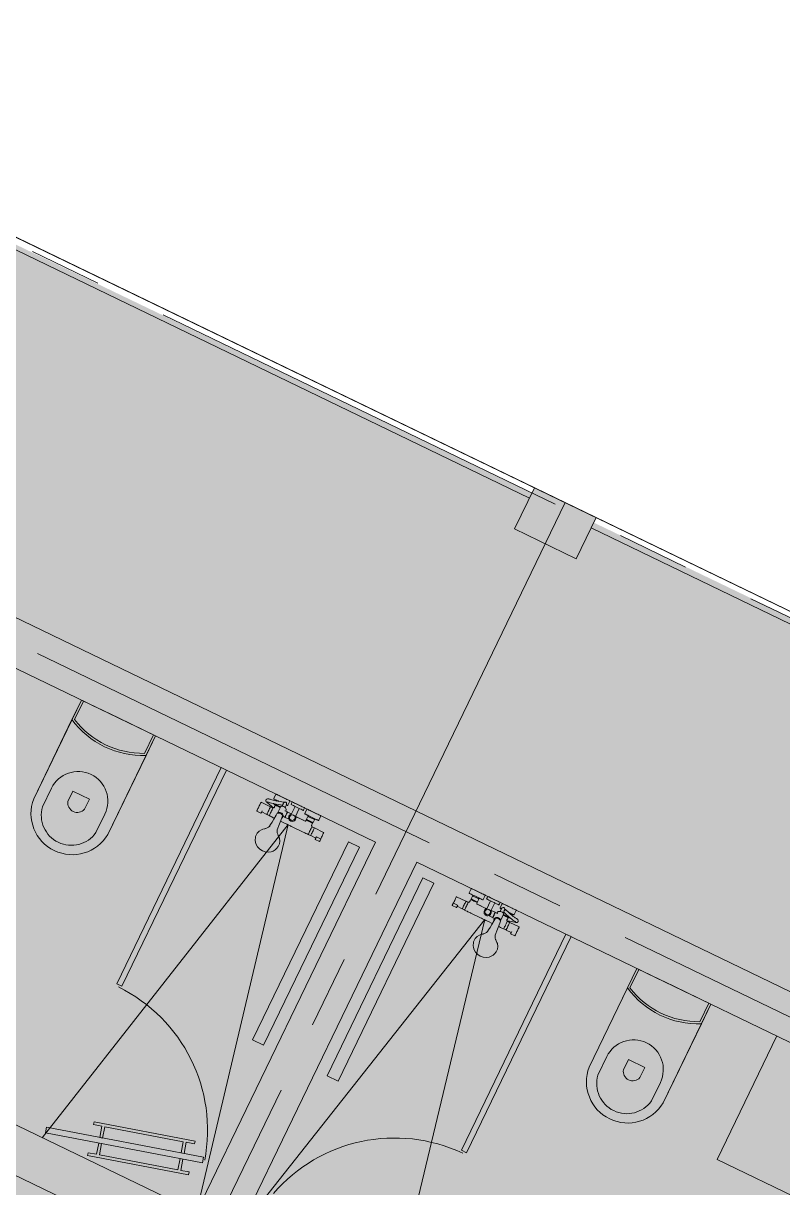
# Model space of a CAD drawing. Header units: metres. Extents: x -466 to 1322, y -1072 to 50.
# Drawn here: x 437.45 to 440.78, y -205.65 to -200.55 of the extents above; entities that cross this region are included whole.
import ezdxf

# ---------------------------------------------------------------- set-up
doc = ezdxf.new("R2010")
doc.units = ezdxf.units.M
for name, pattern in [('B1 P BAJA$0$HIDDEN', [9.525, 6.35, -3.175]), ('CENTER2', [28.575, 19.05, -3.175, 3.175, -3.175]), ('HIDDEN', [9.525, 6.35, -3.175])]:
    doc.linetypes.add(name, pattern=pattern)
for name, color, linetype, lineweight in [('A - CANCEL', 2, 'Continuous', 0), ('A - Hatch muros', 4, 'Continuous', 0), ('A - MURO BAJO', 2, 'Continuous', 0), ('A - PROY', 250, 'B1 P BAJA$0$HIDDEN', 0), ('A-ACCESORIOS DE BAÑO', 6, 'Continuous', 0), ('A-DOOR', 2, 'Continuous', 9), ('A-EJES', 61, 'CENTER2', 0), ('A-Fixt', 122, 'Continuous', 5), ('A-MURO INT', 4, 'Continuous', 0)]:
    doc.layers.add(name, color=color, linetype=linetype, lineweight=lineweight)
doc.layers.add('Hatch Interior', color=7, linetype='Continuous', lineweight=0, true_color=0xaf6350)

# ---------------------------------------------------------------- blocks, each defined once
blk = doc.blocks.new('COLADERA LINEAL')
at = {"layer": 'A - PROY', "linetype": 'HIDDEN'}
blk.add_lwpolyline([(-565.7399, 10.1537), (-565.7399, 9.1897), (-565.7939, 9.1897), (-565.7939, 10.1537), (-565.7399, 10.1537)], dxfattribs=at)
blk = doc.blocks.new('teleducha planta')
at = {"layer": 'A-ACCESORIOS DE BAÑO'}
for p, q in [((-567.1938, 9.7194), (-567.1942, 9.6992)), ((-567.1942, 9.6992), (-567.1942, 9.6987)), ((-567.1936, 9.6987), (-567.1942, 9.6987)), ((-567.1933, 9.72), (-567.1938, 9.72)), ((-567.1938, 9.72), (-567.1938, 9.7194)), ((-567.1924, 9.6987), (-567.1936, 9.6987)), ((-567.1921, 9.72), (-567.1933, 9.72)), ((-567.1931, 9.6986), (-567.1851, 9.6986)), ((-567.191, 9.6986), (-567.1924, 9.6987)), ((-567.1907, 9.72), (-567.1921, 9.72)), ((-567.1897, 9.6986), (-567.191, 9.6986)), ((-567.1894, 9.72), (-567.1907, 9.72)), ((-567.1817, 9.6986), (-567.1897, 9.6986)), ((-567.1815, 9.7199), (-567.1894, 9.72)), ((-567.1875, 9.6986), (-567.1878, 9.6741)), ((-567.1853, 9.6986), (-567.1851, 9.6986)), ((-567.1851, 9.6986), (-567.1837, 9.6986)), ((-567.182, 9.7189), (-567.1821, 9.6991)), ((-567.1819, 9.7197), (-567.182, 9.7197)), ((-567.182, 9.7197), (-567.182, 9.7194)), ((-567.182, 9.7194), (-567.182, 9.7189)), ((-567.178, 9.7197), (-567.1819, 9.7197)), ((-567.1735, 9.7197), (-567.178, 9.7197)), ((-567.1687, 9.7197), (-567.1735, 9.7197)), ((-567.164, 9.7197), (-567.1687, 9.7197)), ((-567.1596, 9.7197), (-567.164, 9.7197)), ((-567.1559, 9.7197), (-567.1596, 9.7197)), ((-567.153, 9.7197), (-567.1559, 9.7197)), ((-567.153, 9.7197), (-567.1512, 9.7197)), ((-567.1506, 9.7197), (-567.1512, 9.7197)), ((-567.1506, 9.7189), (-567.1506, 9.7197)), ((-567.1504, 9.6741), (-567.1506, 9.7189)), ((-567.1882, 9.6622), (-567.1882, 9.6619)), ((-567.1875, 9.6622), (-567.1882, 9.6622)), ((-567.1882, 9.6619), (-567.1882, 9.6562)), ((-567.1882, 9.6562), (-567.1882, 9.6501)), ((-567.1882, 9.6501), (-567.1882, 9.6461)), ((-567.1882, 9.6461), (-567.1882, 9.642)), ((-567.1882, 9.642), (-567.1882, 9.638)), ((-567.1878, 9.6741), (-567.1878, 9.6738)), ((-567.1871, 9.6738), (-567.1878, 9.6738)), ((-567.1878, 9.6738), (-567.1868, 9.6736)), ((-567.1868, 9.6736), (-567.1877, 9.6733)), ((-567.1877, 9.6733), (-567.1877, 9.673)), ((-567.1877, 9.6621), (-567.1877, 9.673)), ((-567.1856, 9.6622), (-567.1875, 9.6622)), ((-567.1853, 9.6738), (-567.1871, 9.6738)), ((-567.1826, 9.6622), (-567.1856, 9.6622)), ((-567.1822, 9.6738), (-567.1853, 9.6738)), ((-567.1786, 9.6622), (-567.1826, 9.6622)), ((-567.1782, 9.6738), (-567.1822, 9.6738)), ((-567.174, 9.6622), (-567.1786, 9.6622)), ((-567.1736, 9.6738), (-567.1782, 9.6738)), ((-567.1691, 9.6622), (-567.174, 9.6622)), ((-567.1687, 9.6738), (-567.1736, 9.6738)), ((-567.1639, 9.6622), (-567.1691, 9.6622)), ((-567.1639, 9.6738), (-567.1687, 9.6738)), ((-567.1594, 9.6738), (-567.1639, 9.6738)), ((-567.159, 9.6622), (-567.1639, 9.6622)), ((-567.1557, 9.6738), (-567.1594, 9.6738)), ((-567.155, 9.6622), (-567.159, 9.6622)), ((-567.1527, 9.6738), (-567.1557, 9.6738)), ((-567.152, 9.6622), (-567.155, 9.6622)), ((-567.151, 9.6738), (-567.1527, 9.6738)), ((-567.1503, 9.6622), (-567.152, 9.6622)), ((-567.1514, 9.6736), (-567.1504, 9.6738)), ((-567.1505, 9.6733), (-567.1514, 9.6736)), ((-567.1504, 9.6738), (-567.151, 9.6738)), ((-567.1505, 9.673), (-567.1505, 9.6733)), ((-567.1505, 9.6622), (-567.1505, 9.673)), ((-567.1504, 9.6738), (-567.1504, 9.6741)), ((-567.15, 9.6622), (-567.1503, 9.6622)), ((-567.1499, 9.6619), (-567.15, 9.6622)), ((-567.1494, 9.6602), (-567.1499, 9.6619)), ((-567.1481, 9.6585), (-567.1494, 9.6602)), ((-567.1462, 9.658), (-567.1481, 9.6585)), ((-567.1443, 9.658), (-567.1462, 9.658)), ((-567.1424, 9.658), (-567.1443, 9.658)), ((-567.1418, 9.6579), (-567.1424, 9.658)), ((-567.1348, 9.6579), (-567.1418, 9.6579)), ((-567.1345, 9.6579), (-567.1348, 9.6579)), ((-567.1345, 9.6579), (-567.1345, 9.6568)), ((-567.1345, 9.6557), (-567.1345, 9.6575)), ((-567.1345, 9.6544), (-567.1345, 9.6568)), ((-567.132, 9.6555), (-567.1345, 9.6554)), ((-567.1345, 9.6554), (-567.1345, 9.6544)), ((-567.1345, 9.6512), (-567.1345, 9.6544)), ((-567.1345, 9.6544), (-567.1345, 9.6516)), ((-567.1345, 9.6516), (-567.1345, 9.6474)), ((-567.1345, 9.6512), (-567.1345, 9.6472)), ((-567.1345, 9.6508), (-567.1345, 9.6512)), ((-567.1345, 9.6474), (-567.1345, 9.6424)), ((-567.1345, 9.6472), (-567.1345, 9.6425)), ((-567.1345, 9.6425), (-567.1345, 9.6381)), ((-567.1345, 9.6424), (-567.1345, 9.6374)), ((-567.1313, 9.6579), (-567.132, 9.656)), ((-567.132, 9.656), (-567.1312, 9.6579)), ((-567.132, 9.656), (-567.132, 9.6546)), ((-567.132, 9.6546), (-567.132, 9.6436)), ((-567.132, 9.6436), (-567.132, 9.6408)), ((-567.132, 9.6408), (-567.132, 9.6298)), ((-567.1312, 9.658), (-567.1313, 9.6579)), ((-567.1311, 9.6581), (-567.1312, 9.658)), ((-567.1311, 9.6581), (-567.1312, 9.6579)), ((-567.1308, 9.6581), (-567.1311, 9.6581)), ((-567.1244, 9.6581), (-567.1308, 9.6581)), ((-567.118, 9.6581), (-567.1244, 9.6581)), ((-567.1177, 9.6581), (-567.118, 9.6581)), ((-567.1176, 9.658), (-567.1177, 9.6581)), ((-567.1176, 9.6579), (-567.1177, 9.6581)), ((-567.1175, 9.6579), (-567.1176, 9.658)), ((-567.1176, 9.6579), (-567.1169, 9.656)), ((-567.1169, 9.656), (-567.1175, 9.6579)), ((-567.1169, 9.6546), (-567.1169, 9.656)), ((-567.1146, 9.6559), (-567.1169, 9.6559)), ((-567.1169, 9.6298), (-567.1169, 9.6546)), ((-567.1132, 9.6743), (-567.1146, 9.6559)), ((-567.1131, 9.6759), (-567.1132, 9.6743)), ((-567.1119, 9.6764), (-567.1131, 9.6759)), ((-567.1131, 9.6752), (-567.1131, 9.6759)), ((-567.1131, 9.6733), (-567.1131, 9.6752)), ((-567.1131, 9.6702), (-567.1131, 9.6733)), ((-567.1131, 9.6661), (-567.1131, 9.6702)), ((-567.1131, 9.661), (-567.1131, 9.6661)), ((-567.1131, 9.6552), (-567.1131, 9.661)), ((-567.1131, 9.6489), (-567.1131, 9.6552)), ((-567.1131, 9.6424), (-567.1131, 9.6489)), ((-567.1131, 9.6358), (-567.1131, 9.6424)), ((-567.1113, 9.6764), (-567.1119, 9.6764)), ((-567.091, 9.6764), (-567.1113, 9.6764)), ((-567.09, 9.6764), (-567.091, 9.6764)), ((-567.09, 9.6757), (-567.09, 9.6764)), ((-567.09, 9.6764), (-567.09, 9.6753)), ((-567.09, 9.6757), (-567.09, 9.6764)), ((-567.09, 9.6739), (-567.09, 9.6757)), ((-567.09, 9.6747), (-567.09, 9.6757)), ((-567.09, 9.6753), (-567.09, 9.6747)), ((-567.09, 9.6707), (-567.09, 9.6739)), ((-567.09, 9.6737), (-567.09, 9.6727)), ((-567.09, 9.6705), (-567.09, 9.6737)), ((-567.09, 9.6727), (-567.09, 9.6424)), ((-567.09, 9.6665), (-567.09, 9.6707)), ((-567.09, 9.6697), (-567.09, 9.6705)), ((-567.09, 9.6656), (-567.09, 9.6697)), ((-567.09, 9.6665), (-567.09, 9.6614)), ((-567.09, 9.6658), (-567.09, 9.6665)), ((-567.09, 9.6424), (-567.09, 9.6658)), ((-567.09, 9.6424), (-567.09, 9.6656)), ((-567.09, 9.6554), (-567.09, 9.6614)), ((-567.09, 9.649), (-567.09, 9.6554)), ((-567.09, 9.6424), (-567.09, 9.649)), ((-567.09, 9.6357), (-567.09, 9.6424)), ((-567.09, 9.6192), (-567.09, 9.6424)), ((-567.09, 9.6424), (-567.09, 9.612)), ((-567.09, 9.619), (-567.09, 9.6424)), ((-567.1882, 9.6315), (-567.1884, 9.5882)), ((-567.1884, 9.5882), (-567.1884, 9.584)), ((-567.1882, 9.638), (-567.1882, 9.6339)), ((-567.1882, 9.6339), (-567.1882, 9.6315)), ((-567.1415, 9.5851), (-567.141, 9.6179)), ((-567.141, 9.6179), (-567.1408, 9.6241)), ((-567.141, 9.5875), (-567.141, 9.6164)), ((-567.141, 9.584), (-567.141, 9.5875)), ((-567.1408, 9.6241), (-567.1399, 9.6258)), ((-567.1401, 9.6257), (-567.1348, 9.6265)), ((-567.1348, 9.6265), (-567.1345, 9.6265)), ((-567.1345, 9.6381), (-567.1345, 9.6341)), ((-567.1345, 9.6374), (-567.1345, 9.6331)), ((-567.1345, 9.6298), (-567.1345, 9.6341)), ((-567.1345, 9.6331), (-567.1345, 9.6303)), ((-567.1345, 9.6303), (-567.1345, 9.6293)), ((-567.1345, 9.6298), (-567.1345, 9.6272)), ((-567.1345, 9.6293), (-567.132, 9.6292)), ((-567.1345, 9.6272), (-567.1345, 9.6265)), ((-567.1345, 9.6265), (-567.1345, 9.627)), ((-567.132, 9.6298), (-567.132, 9.6284)), ((-567.132, 9.6284), (-567.1313, 9.6266)), ((-567.1313, 9.6266), (-567.1312, 9.6264)), ((-567.1312, 9.6264), (-567.1311, 9.6263)), ((-567.1311, 9.6263), (-567.1308, 9.6263)), ((-567.1308, 9.6263), (-567.1244, 9.6263)), ((-567.1244, 9.6263), (-567.118, 9.6263)), ((-567.118, 9.6263), (-567.1177, 9.6263)), ((-567.1177, 9.6263), (-567.1176, 9.6264)), ((-567.1176, 9.6264), (-567.1175, 9.6266)), ((-567.1175, 9.6266), (-567.1169, 9.6284)), ((-567.1169, 9.6284), (-567.1169, 9.6298)), ((-567.1169, 9.6289), (-567.1146, 9.6289)), ((-567.1146, 9.6289), (-567.1131, 9.6104)), ((-567.1131, 9.6295), (-567.1131, 9.6358)), ((-567.1131, 9.6237), (-567.1131, 9.6295)), ((-567.1131, 9.6187), (-567.1131, 9.6237)), ((-567.1131, 9.6145), (-567.1131, 9.6187)), ((-567.113, 9.6114), (-567.1131, 9.6145)), ((-567.1131, 9.6104), (-567.113, 9.6088)), ((-567.113, 9.6095), (-567.113, 9.6114)), ((-567.113, 9.6088), (-567.113, 9.6095)), ((-567.113, 9.6088), (-567.1119, 9.6084)), ((-567.1119, 9.6084), (-567.1113, 9.6084)), ((-567.1113, 9.6084), (-567.091, 9.6084)), ((-567.1023, 9.597), (-567.1023, 9.5962)), ((-567.1018, 9.597), (-567.1023, 9.597)), ((-567.1023, 9.5962), (-567.1023, 9.594)), ((-567.1023, 9.594), (-567.1023, 9.5905)), ((-567.1023, 9.5905), (-567.1023, 9.5857)), ((-567.0966, 9.5973), (-567.1018, 9.597)), ((-567.09, 9.5973), (-567.0966, 9.5973)), ((-567.091, 9.6084), (-567.09, 9.6084)), ((-567.09, 9.6357), (-567.09, 9.6293)), ((-567.09, 9.6234), (-567.09, 9.6293)), ((-567.09, 9.6234), (-567.09, 9.6183)), ((-567.09, 9.6185), (-567.09, 9.6192)), ((-567.09, 9.6143), (-567.09, 9.6185)), ((-567.09, 9.6141), (-567.09, 9.6183)), ((-567.09, 9.611), (-567.09, 9.6141)), ((-567.09, 9.6091), (-567.09, 9.611)), ((-567.09, 9.6084), (-567.09, 9.6091)), ((-567.09, 9.5966), (-567.09, 9.5973)), ((-567.09, 9.5944), (-567.09, 9.5966)), ((-567.09, 9.5908), (-567.09, 9.5944)), ((-567.09, 9.586), (-567.09, 9.5908)), ((-567.3337, 9.5383), (-567.3381, 9.5256)), ((-567.3264, 9.5495), (-567.3337, 9.5383)), ((-567.3196, 9.556), (-567.3264, 9.5495)), ((-567.3119, 9.5609), (-567.3196, 9.556)), ((-567.3114, 9.5613), (-567.3119, 9.5609)), ((-567.2998, 9.565), (-567.3114, 9.5613)), ((-567.2997, 9.5651), (-567.2998, 9.565)), ((-567.2966, 9.5658), (-567.2997, 9.5651)), ((-567.2927, 9.5661), (-567.2966, 9.5658)), ((-567.2924, 9.5662), (-567.2927, 9.5661)), ((-567.28, 9.5662), (-567.2924, 9.5662)), ((-567.2683, 9.5626), (-567.28, 9.5662)), ((-567.2578, 9.5555), (-567.2683, 9.5626)), ((-567.2538, 9.5514), (-567.2579, 9.5555)), ((-567.2537, 9.5512), (-567.2578, 9.5555)), ((-567.2495, 9.5463), (-567.2538, 9.5514)), ((-567.248, 9.5446), (-567.2495, 9.5463)), ((-567.2464, 9.5429), (-567.248, 9.5446)), ((-567.2449, 9.5412), (-567.2464, 9.5429)), ((-567.2403, 9.5367), (-567.2449, 9.5412)), ((-567.2341, 9.5328), (-567.2403, 9.5367)), ((-567.1884, 9.584), (-567.1884, 9.5798)), ((-567.1884, 9.5798), (-567.1884, 9.5756)), ((-567.1884, 9.5756), (-567.1884, 9.5714)), ((-567.1884, 9.5714), (-567.1884, 9.5672)), ((-567.1884, 9.5672), (-567.1884, 9.563)), ((-567.1884, 9.563), (-567.1884, 9.5588)), ((-567.1884, 9.5588), (-567.1884, 9.5546)), ((-567.1884, 9.5546), (-567.1884, 9.5504)), ((-567.1884, 9.5504), (-567.1884, 9.5462)), ((-567.1884, 9.5462), (-567.1883, 9.5272)), ((-567.1677, 9.5713), (-567.1682, 9.5672)), ((-567.1682, 9.5672), (-567.1677, 9.5631)), ((-567.1661, 9.5751), (-567.1677, 9.5713)), ((-567.1677, 9.5631), (-567.1661, 9.5592)), ((-567.1636, 9.5785), (-567.1661, 9.5751)), ((-567.1661, 9.5592), (-567.1636, 9.5558)), ((-567.1646, 9.5573), (-567.1646, 9.538)), ((-567.1646, 9.538), (-567.1646, 9.5376)), ((-567.1642, 9.5376), (-567.1646, 9.5376)), ((-567.1646, 9.5368), (-567.1646, 9.5367)), ((-567.1642, 9.5368), (-567.1646, 9.5368)), ((-567.1646, 9.5367), (-567.1646, 9.5289)), ((-567.1626, 9.5734), (-567.1643, 9.5672)), ((-567.1626, 9.5734), (-567.1643, 9.5672)), ((-567.1643, 9.5672), (-567.1626, 9.5609)), ((-567.1643, 9.5672), (-567.1626, 9.5609)), ((-567.1643, 9.5376), (-567.1643, 9.5369)), ((-567.1643, 9.5376), (-567.1638, 9.5376)), ((-567.1643, 9.5369), (-567.1638, 9.5369)), ((-567.1642, 9.5376), (-567.1629, 9.5376)), ((-567.1629, 9.5368), (-567.1642, 9.5368)), ((-567.1626, 9.5376), (-567.1638, 9.5376)), ((-567.1626, 9.5369), (-567.1638, 9.5369)), ((-567.1602, 9.5811), (-567.1636, 9.5785)), ((-567.1636, 9.5558), (-567.1602, 9.5533)), ((-567.1608, 9.5376), (-567.1629, 9.5376)), ((-567.1608, 9.5368), (-567.1629, 9.5368)), ((-567.158, 9.578), (-567.1626, 9.5734)), ((-567.158, 9.578), (-567.1626, 9.5734)), ((-567.1626, 9.5609), (-567.158, 9.5564)), ((-567.1626, 9.5609), (-567.158, 9.5564)), ((-567.1626, 9.5376), (-567.1606, 9.5376)), ((-567.1606, 9.5369), (-567.1626, 9.5369)), ((-567.1608, 9.5376), (-567.1581, 9.5376)), ((-567.1581, 9.5368), (-567.1608, 9.5368)), ((-567.1579, 9.5376), (-567.1606, 9.5376)), ((-567.1606, 9.5369), (-567.1579, 9.5369)), ((-567.1563, 9.5826), (-567.1602, 9.5811)), ((-567.1602, 9.5533), (-567.1563, 9.5517)), ((-567.1581, 9.5376), (-567.155, 9.5376)), ((-567.155, 9.5368), (-567.1581, 9.5368)), ((-567.1518, 9.5797), (-567.158, 9.578)), ((-567.1518, 9.5797), (-567.158, 9.578)), ((-567.158, 9.5564), (-567.1518, 9.5547)), ((-567.158, 9.5564), (-567.1518, 9.5547)), ((-567.1549, 9.5376), (-567.1579, 9.5376)), ((-567.1549, 9.5369), (-567.1579, 9.5369)), ((-567.1578, 9.5824), (-567.157, 9.5823)), ((-567.1522, 9.5832), (-567.1563, 9.5826)), ((-567.1563, 9.5517), (-567.1522, 9.5512)), ((-567.1516, 9.5376), (-567.155, 9.5376)), ((-567.1516, 9.5368), (-567.155, 9.5368)), ((-567.1549, 9.5376), (-567.1516, 9.5376)), ((-567.1549, 9.5369), (-567.1516, 9.5369)), ((-567.1518, 9.5832), (-567.1522, 9.5832)), ((-567.1481, 9.5826), (-567.1522, 9.5832)), ((-567.1522, 9.5512), (-567.1481, 9.5517)), ((-567.1477, 9.5826), (-567.1518, 9.5832)), ((-567.1455, 9.578), (-567.1518, 9.5797)), ((-567.1455, 9.578), (-567.1518, 9.5797)), ((-567.1518, 9.5547), (-567.1455, 9.5564)), ((-567.1518, 9.5547), (-567.1455, 9.5564)), ((-567.1516, 9.5376), (-567.1483, 9.5376)), ((-567.1484, 9.5376), (-567.1516, 9.5376)), ((-567.1484, 9.5369), (-567.1516, 9.5369)), ((-567.1483, 9.5368), (-567.1516, 9.5368)), ((-567.1454, 9.5376), (-567.1484, 9.5376)), ((-567.1484, 9.5369), (-567.1454, 9.5369)), ((-567.1483, 9.5376), (-567.1452, 9.5376)), ((-567.1452, 9.5368), (-567.1483, 9.5368)), ((-567.1443, 9.5811), (-567.1481, 9.5826)), ((-567.1481, 9.5517), (-567.1443, 9.5533)), ((-567.1438, 9.5811), (-567.1477, 9.5826)), ((-567.141, 9.5734), (-567.1455, 9.578)), ((-567.141, 9.5734), (-567.1455, 9.578)), ((-567.1455, 9.5564), (-567.141, 9.5609)), ((-567.1455, 9.5564), (-567.141, 9.5609)), ((-567.1454, 9.5376), (-567.1427, 9.5376)), ((-567.1427, 9.5369), (-567.1454, 9.5369)), ((-567.1424, 9.5376), (-567.1452, 9.5376)), ((-567.1424, 9.5368), (-567.1452, 9.5368)), ((-567.1023, 9.577), (-567.1446, 9.577)), ((-567.1446, 9.5573), (-567.1023, 9.5573)), ((-567.1409, 9.5785), (-567.1443, 9.5811)), ((-567.1443, 9.5533), (-567.1409, 9.5558)), ((-567.1405, 9.5785), (-567.1438, 9.5811)), ((-567.1407, 9.5376), (-567.1427, 9.5376)), ((-567.1427, 9.5369), (-567.1407, 9.5369)), ((-567.1424, 9.5376), (-567.1404, 9.5376)), ((-567.1404, 9.5368), (-567.1424, 9.5368)), ((-567.141, 9.5798), (-567.141, 9.584)), ((-567.141, 9.5789), (-567.141, 9.5798)), ((-567.1393, 9.5672), (-567.141, 9.5734)), ((-567.1393, 9.5672), (-567.141, 9.5734)), ((-567.141, 9.5609), (-567.1393, 9.5672)), ((-567.141, 9.5609), (-567.1393, 9.5672)), ((-567.1398, 9.577), (-567.1409, 9.5785)), ((-567.1409, 9.5558), (-567.1398, 9.5573)), ((-567.1399, 9.577), (-567.1408, 9.5782)), ((-567.1408, 9.5562), (-567.1399, 9.5573)), ((-567.1407, 9.5376), (-567.1395, 9.5376)), ((-567.1407, 9.5369), (-567.1395, 9.5369)), ((-567.1393, 9.577), (-567.1405, 9.5785)), ((-567.1391, 9.5376), (-567.1404, 9.5376)), ((-567.1391, 9.5368), (-567.1404, 9.5368)), ((-567.139, 9.5376), (-567.1395, 9.5376)), ((-567.139, 9.5369), (-567.1395, 9.5369)), ((-567.1391, 9.5376), (-567.1387, 9.5376)), ((-567.1387, 9.5368), (-567.1391, 9.5368)), ((-567.139, 9.5369), (-567.139, 9.5376)), ((-567.1387, 9.538), (-567.1387, 9.5573)), ((-567.1387, 9.5376), (-567.1387, 9.538)), ((-567.1387, 9.5367), (-567.1387, 9.5368)), ((-567.1387, 9.5252), (-567.1387, 9.5367)), ((-567.1023, 9.5857), (-567.1023, 9.5801)), ((-567.1023, 9.5801), (-567.1023, 9.5738)), ((-567.1023, 9.5738), (-567.1023, 9.5672)), ((-567.1023, 9.5672), (-567.1023, 9.5606)), ((-567.1023, 9.5606), (-567.1023, 9.5543)), ((-567.1023, 9.5543), (-567.1023, 9.5486)), ((-567.1023, 9.5486), (-567.1023, 9.5439)), ((-567.1023, 9.5439), (-567.1023, 9.5404)), ((-567.1023, 9.5404), (-567.1023, 9.5382)), ((-567.1023, 9.5382), (-567.1023, 9.5374)), ((-567.1023, 9.5374), (-567.1018, 9.5374)), ((-567.1018, 9.5374), (-567.0966, 9.5371)), ((-567.0966, 9.5371), (-567.09, 9.537)), ((-567.09, 9.5803), (-567.09, 9.586)), ((-567.09, 9.5739), (-567.09, 9.5803)), ((-567.09, 9.5672), (-567.09, 9.5739)), ((-567.09, 9.5605), (-567.09, 9.5672)), ((-567.09, 9.5541), (-567.09, 9.5605)), ((-567.09, 9.5484), (-567.09, 9.5541)), ((-567.09, 9.5436), (-567.09, 9.5484)), ((-567.09, 9.54), (-567.09, 9.5436)), ((-567.09, 9.5378), (-567.09, 9.54)), ((-567.09, 9.537), (-567.09, 9.5378)), ((-567.3381, 9.5256), (-567.3396, 9.5124)), ((-567.3396, 9.5124), (-567.3381, 9.4992)), ((-567.3381, 9.4992), (-567.3337, 9.4864)), ((-567.3337, 9.4864), (-567.3264, 9.4752)), ((-567.2449, 9.4836), (-567.2403, 9.488)), ((-567.2403, 9.488), (-567.2341, 9.492)), ((-567.2279, 9.5306), (-567.2341, 9.5328)), ((-567.2341, 9.492), (-567.2279, 9.4941)), ((-567.2206, 9.5298), (-567.2283, 9.5307)), ((-567.2283, 9.494), (-567.2206, 9.4949)), ((-567.208, 9.5288), (-567.2206, 9.5298)), ((-567.2206, 9.4949), (-567.208, 9.496)), ((-567.1925, 9.5275), (-567.208, 9.5288)), ((-567.208, 9.496), (-567.1925, 9.4972)), ((-567.1729, 9.5259), (-567.1925, 9.5275)), ((-567.1925, 9.4972), (-567.1729, 9.4988)), ((-567.1882, 9.4976), (-567.1882, 9.4964)), ((-567.1882, 9.4964), (-567.1882, 9.4923)), ((-567.1882, 9.4923), (-567.1882, 9.4883)), ((-567.1882, 9.4883), (-567.1882, 9.4843)), ((-567.1732, 9.5267), (-567.1741, 9.526)), ((-567.1704, 9.5284), (-567.1732, 9.5267)), ((-567.1639, 9.5252), (-567.1729, 9.5259)), ((-567.1729, 9.4988), (-567.1632, 9.4996)), ((-567.1671, 9.5289), (-567.1704, 9.5284)), ((-567.1671, 9.5289), (-567.1635, 9.5285)), ((-567.1665, 9.5289), (-567.1671, 9.5289)), ((-567.1642, 9.5289), (-567.1665, 9.5289)), ((-567.1638, 9.5252), (-567.1639, 9.5252)), ((-567.1639, 9.4996), (-567.1638, 9.4996)), ((-567.1635, 9.5285), (-567.1599, 9.5266)), ((-567.1628, 9.5248), (-567.1632, 9.5251)), ((-567.1632, 9.4996), (-567.1628, 9.4999)), ((-567.1607, 9.5224), (-567.1628, 9.5248)), ((-567.1628, 9.4999), (-567.1607, 9.5024)), ((-567.1592, 9.5194), (-567.1607, 9.5224)), ((-567.1607, 9.5024), (-567.1592, 9.5053)), ((-567.1599, 9.5266), (-567.1579, 9.5245)), ((-567.1597, 9.5044), (-567.1597, 9.5012)), ((-567.1597, 9.5012), (-567.1597, 9.5005)), ((-567.1594, 9.5008), (-567.1597, 9.5005)), ((-567.1597, 9.5005), (-567.1592, 9.5005)), ((-567.158, 9.5022), (-567.1594, 9.5008)), ((-567.1582, 9.516), (-567.1592, 9.5194)), ((-567.1592, 9.5053), (-567.1582, 9.5088)), ((-567.1592, 9.5005), (-567.1303, 9.5004)), ((-567.1584, 9.5071), (-567.1586, 9.5064)), ((-567.1579, 9.5124), (-567.1582, 9.516)), ((-567.1582, 9.5088), (-567.1579, 9.5124)), ((-567.1561, 9.5053), (-567.158, 9.5022)), ((-567.1579, 9.5245), (-567.1561, 9.5212)), ((-567.1576, 9.5094), (-567.1576, 9.5093)), ((-567.1561, 9.5212), (-567.1548, 9.5173)), ((-567.1548, 9.5093), (-567.1561, 9.5053)), ((-567.1548, 9.5173), (-567.1544, 9.5133)), ((-567.1544, 9.5133), (-567.1548, 9.5093)), ((-567.1375, 9.5288), (-567.1387, 9.5288)), ((-567.1369, 9.5288), (-567.1375, 9.5288)), ((-567.1332, 9.5282), (-567.1369, 9.5288)), ((-567.1345, 9.5003), (-567.1345, 9.5004)), ((-567.1345, 9.5004), (-567.1345, 9.4969)), ((-567.1345, 9.5003), (-567.1345, 9.4963)), ((-567.1345, 9.4969), (-567.1345, 9.4919)), ((-567.1345, 9.4963), (-567.1345, 9.4919)), ((-567.1345, 9.4919), (-567.1345, 9.4872)), ((-567.1345, 9.4919), (-567.1345, 9.4869)), ((-567.1345, 9.4872), (-567.1345, 9.4832)), ((-567.1345, 9.4869), (-567.1345, 9.4827)), ((-567.1302, 9.5265), (-567.1332, 9.5282)), ((-567.132, 9.5004), (-567.132, 9.4932)), ((-567.132, 9.4932), (-567.132, 9.4904)), ((-567.132, 9.4904), (-567.132, 9.4794)), ((-567.1303, 9.5004), (-567.1298, 9.5004)), ((-567.128, 9.5244), (-567.1302, 9.5265)), ((-567.1298, 9.5004), (-567.1295, 9.5006)), ((-567.1295, 9.5006), (-567.1281, 9.502)), ((-567.127, 9.4873), (-567.1294, 9.4783)), ((-567.1281, 9.502), (-567.1261, 9.5052)), ((-567.1261, 9.521), (-567.128, 9.5244)), ((-567.1245, 9.496), (-567.127, 9.4873)), ((-567.1249, 9.5172), (-567.1261, 9.521)), ((-567.1261, 9.5052), (-567.1249, 9.5091)), ((-567.1261, 9.5053), (-567.122, 9.5053)), ((-567.1221, 9.5198), (-567.1257, 9.5198)), ((-567.1244, 9.5132), (-567.1249, 9.5172)), ((-567.1249, 9.5091), (-567.1244, 9.5132)), ((-567.1223, 9.5038), (-567.1245, 9.496)), ((-567.1218, 9.5053), (-567.1223, 9.5038)), ((-567.1186, 9.5197), (-567.1221, 9.5198)), ((-567.122, 9.5053), (-567.1186, 9.5052)), ((-567.1159, 9.5197), (-567.1186, 9.5197)), ((-567.1186, 9.5052), (-567.1158, 9.5052)), ((-567.1139, 9.5196), (-567.1159, 9.5197)), ((-567.1159, 9.5051), (-567.1157, 9.505)), ((-567.1158, 9.5052), (-567.1138, 9.5051)), ((-567.1157, 9.505), (-567.1121, 9.504)), ((-567.1144, 9.4802), (-567.1119, 9.4889)), ((-567.1128, 9.5195), (-567.1139, 9.5196)), ((-567.1138, 9.5051), (-567.1127, 9.505)), ((-567.1132, 9.5239), (-567.1135, 9.5196)), ((-567.1131, 9.5255), (-567.1132, 9.5239)), ((-567.1119, 9.5259), (-567.1131, 9.5255)), ((-567.1131, 9.5248), (-567.1131, 9.5255)), ((-567.1131, 9.5229), (-567.1131, 9.5248)), ((-567.1131, 9.5198), (-567.1131, 9.5229)), ((-567.1117, 9.5194), (-567.1128, 9.5195)), ((-567.1127, 9.505), (-567.1117, 9.5049)), ((-567.1121, 9.504), (-567.1117, 9.504)), ((-567.1113, 9.5259), (-567.1119, 9.5259)), ((-567.1119, 9.4889), (-567.1097, 9.4966)), ((-567.1081, 9.5184), (-567.1117, 9.5194)), ((-567.1117, 9.504), (-567.1113, 9.504)), ((-567.091, 9.5259), (-567.1113, 9.5259)), ((-567.1113, 9.504), (-567.1077, 9.505)), ((-567.1097, 9.4966), (-567.1079, 9.5028)), ((-567.1075, 9.5182), (-567.1081, 9.5184)), ((-567.1079, 9.5028), (-567.1066, 9.5068)), ((-567.1077, 9.505), (-567.1074, 9.5051)), ((-567.1072, 9.518), (-567.1075, 9.5182)), ((-567.1074, 9.5051), (-567.1072, 9.5053)), ((-567.1046, 9.5154), (-567.1072, 9.518)), ((-567.1072, 9.5053), (-567.1045, 9.508)), ((-567.1036, 9.5118), (-567.1046, 9.5154)), ((-567.1045, 9.508), (-567.1036, 9.5116)), ((-567.1036, 9.5116), (-567.1036, 9.5118)), ((-567.09, 9.5259), (-567.091, 9.5259)), ((-567.09, 9.5253), (-567.09, 9.5259)), ((-567.09, 9.5259), (-567.09, 9.5249)), ((-567.09, 9.5253), (-567.09, 9.5259)), ((-567.09, 9.5235), (-567.09, 9.5253)), ((-567.09, 9.5243), (-567.09, 9.5253)), ((-567.09, 9.5249), (-567.09, 9.5243)), ((-567.09, 9.5203), (-567.09, 9.5235)), ((-567.09, 9.5233), (-567.09, 9.5223)), ((-567.09, 9.5201), (-567.09, 9.5233)), ((-567.09, 9.5223), (-567.09, 9.492)), ((-567.09, 9.5161), (-567.09, 9.5203)), ((-567.09, 9.5193), (-567.09, 9.5201)), ((-567.09, 9.5152), (-567.09, 9.5193)), ((-567.09, 9.5161), (-567.09, 9.5109)), ((-567.09, 9.5153), (-567.09, 9.5161)), ((-567.09, 9.492), (-567.09, 9.5153)), ((-567.09, 9.492), (-567.09, 9.5152)), ((-567.09, 9.505), (-567.09, 9.5109)), ((-567.09, 9.4986), (-567.09, 9.505)), ((-567.09, 9.492), (-567.09, 9.4986)), ((-567.09, 9.4853), (-567.09, 9.492)), ((-567.09, 9.4688), (-567.09, 9.492)), ((-567.09, 9.492), (-567.09, 9.4616)), ((-567.09, 9.4686), (-567.09, 9.492)), ((-567.09, 9.4853), (-567.09, 9.4789)), ((-567.3264, 9.4752), (-567.3196, 9.4687)), ((-567.3196, 9.4687), (-567.3119, 9.4638)), ((-567.3119, 9.4638), (-567.3114, 9.4634)), ((-567.3114, 9.4634), (-567.2998, 9.4597)), ((-567.2998, 9.4597), (-567.2997, 9.4597)), ((-567.2997, 9.4597), (-567.2966, 9.459)), ((-567.2966, 9.459), (-567.2927, 9.4586)), ((-567.2927, 9.4586), (-567.2924, 9.4586)), ((-567.2924, 9.4586), (-567.28, 9.4585)), ((-567.28, 9.4585), (-567.2683, 9.4621)), ((-567.2683, 9.4621), (-567.2578, 9.4692)), ((-567.2579, 9.4692), (-567.2538, 9.4733)), ((-567.2578, 9.4692), (-567.2537, 9.4735)), ((-567.2538, 9.4733), (-567.2495, 9.4784)), ((-567.2495, 9.4784), (-567.248, 9.4801)), ((-567.248, 9.4801), (-567.2464, 9.4819)), ((-567.2464, 9.4819), (-567.2449, 9.4836)), ((-567.1942, 9.4357), (-567.1942, 9.4352)), ((-567.1942, 9.4357), (-567.1936, 9.4357)), ((-567.1942, 9.4352), (-567.1938, 9.4149)), ((-567.1936, 9.4357), (-567.1924, 9.4357)), ((-567.1854, 9.4358), (-567.1931, 9.4357)), ((-567.1924, 9.4357), (-567.191, 9.4357)), ((-567.191, 9.4357), (-567.1897, 9.4357)), ((-567.1897, 9.4357), (-567.1821, 9.4358)), ((-567.1882, 9.4843), (-567.1882, 9.4782)), ((-567.1882, 9.4782), (-567.1882, 9.4725)), ((-567.1882, 9.4725), (-567.1882, 9.4722)), ((-567.1882, 9.4722), (-567.1875, 9.4722)), ((-567.1868, 9.4608), (-567.1878, 9.4605)), ((-567.1878, 9.4605), (-567.1878, 9.4603)), ((-567.1878, 9.4605), (-567.1871, 9.4605)), ((-567.1878, 9.4603), (-567.1875, 9.4358)), ((-567.1877, 9.4614), (-567.1877, 9.4723)), ((-567.1877, 9.4614), (-567.1877, 9.4611)), ((-567.1877, 9.4611), (-567.1868, 9.4608)), ((-567.1875, 9.4722), (-567.1856, 9.4722)), ((-567.1871, 9.4605), (-567.1853, 9.4605)), ((-567.1868, 9.4722), (-567.1868, 9.4608)), ((-567.1856, 9.4722), (-567.1826, 9.4722)), ((-567.1853, 9.4605), (-567.1822, 9.4605)), ((-567.1826, 9.4722), (-567.1786, 9.4722)), ((-567.1822, 9.4605), (-567.1782, 9.4606)), ((-567.1786, 9.4722), (-567.174, 9.4722)), ((-567.1782, 9.4606), (-567.1736, 9.4606)), ((-567.174, 9.4722), (-567.1691, 9.4722)), ((-567.1736, 9.4606), (-567.1687, 9.4606)), ((-567.1691, 9.4722), (-567.1639, 9.4722)), ((-567.1687, 9.4606), (-567.1639, 9.4606)), ((-567.1639, 9.4722), (-567.159, 9.4722)), ((-567.1639, 9.4606), (-567.1594, 9.4606)), ((-567.1594, 9.4606), (-567.1557, 9.4606)), ((-567.159, 9.4722), (-567.155, 9.4722)), ((-567.1557, 9.4606), (-567.1527, 9.4606)), ((-567.155, 9.4722), (-567.152, 9.4722)), ((-567.1527, 9.4606), (-567.151, 9.4606)), ((-567.152, 9.4722), (-567.1503, 9.4722)), ((-567.1514, 9.4608), (-567.1514, 9.4722)), ((-567.1514, 9.4608), (-567.1505, 9.4611)), ((-567.1504, 9.4606), (-567.1514, 9.4608)), ((-567.151, 9.4606), (-567.1504, 9.4606)), ((-567.1506, 9.4155), (-567.1504, 9.4603)), ((-567.1505, 9.4614), (-567.1505, 9.4722)), ((-567.1505, 9.4611), (-567.1505, 9.4614)), ((-567.1504, 9.4603), (-567.1504, 9.4606)), ((-567.1503, 9.4722), (-567.15, 9.4722)), ((-567.15, 9.4722), (-567.1499, 9.4725)), ((-567.1499, 9.4725), (-567.1494, 9.4742)), ((-567.1494, 9.4742), (-567.1481, 9.4759)), ((-567.1494, 9.4742), (-567.1467, 9.4644)), ((-567.1481, 9.4759), (-567.1462, 9.4764)), ((-567.1467, 9.4644), (-567.1429, 9.4502)), ((-567.1462, 9.4764), (-567.1443, 9.4764)), ((-567.1443, 9.4764), (-567.1424, 9.4764)), ((-567.1429, 9.4502), (-567.1403, 9.4407)), ((-567.1424, 9.4764), (-567.1418, 9.4764)), ((-567.1418, 9.4764), (-567.1348, 9.4765)), ((-567.1403, 9.4407), (-567.1393, 9.4371)), ((-567.1389, 9.4407), (-567.1398, 9.4371)), ((-567.1398, 9.4371), (-567.1388, 9.4335)), ((-567.1362, 9.4434), (-567.1389, 9.4407)), ((-567.1365, 9.4417), (-567.1371, 9.4409)), ((-567.1366, 9.4415), (-567.137, 9.4395)), ((-567.1363, 9.4443), (-567.1366, 9.4415)), ((-567.1362, 9.4481), (-567.1363, 9.4443)), ((-567.1357, 9.4522), (-567.1362, 9.4481)), ((-567.1345, 9.4584), (-567.1357, 9.4522)), ((-567.1327, 9.4661), (-567.1355, 9.4765)), ((-567.1348, 9.4765), (-567.1345, 9.4765)), ((-567.1345, 9.4832), (-567.1345, 9.4835)), ((-567.1345, 9.48), (-567.1345, 9.4832)), ((-567.1345, 9.4827), (-567.1345, 9.4799)), ((-567.1345, 9.4776), (-567.1345, 9.48)), ((-567.1345, 9.4799), (-567.1345, 9.4789)), ((-567.1345, 9.4789), (-567.132, 9.4788)), ((-567.1345, 9.4769), (-567.1345, 9.4787)), ((-567.1345, 9.4776), (-567.1345, 9.4765)), ((-567.1326, 9.4661), (-567.1345, 9.4584)), ((-567.1326, 9.466), (-567.1327, 9.4661)), ((-567.1304, 9.4748), (-567.1326, 9.4661)), ((-567.132, 9.4794), (-567.132, 9.478)), ((-567.132, 9.478), (-567.1313, 9.4761)), ((-567.1313, 9.4761), (-567.1312, 9.4759)), ((-567.1312, 9.4759), (-567.1311, 9.4759)), ((-567.1311, 9.4759), (-567.1308, 9.4759)), ((-567.1308, 9.4759), (-567.1301, 9.4759)), ((-567.1294, 9.4783), (-567.1304, 9.4748)), ((-567.1245, 9.4337), (-567.1239, 9.4346)), ((-567.1239, 9.4346), (-567.1234, 9.4359)), ((-567.1234, 9.4359), (-567.1225, 9.4396)), ((-567.1225, 9.4396), (-567.1221, 9.4416)), ((-567.1221, 9.4416), (-567.1218, 9.4445)), ((-567.1218, 9.4445), (-567.1217, 9.4482)), ((-567.1217, 9.4482), (-567.1212, 9.4522)), ((-567.1212, 9.4522), (-567.12, 9.4583)), ((-567.12, 9.4583), (-567.1181, 9.4661)), ((-567.1181, 9.4661), (-567.1159, 9.4747)), ((-567.1168, 9.4712), (-567.1144, 9.4802)), ((-567.1149, 9.4784), (-567.1146, 9.4784)), ((-567.1146, 9.4784), (-567.1146, 9.4789)), ((-567.1146, 9.4784), (-567.1131, 9.46)), ((-567.1131, 9.4791), (-567.1131, 9.4847)), ((-567.1131, 9.4733), (-567.1131, 9.4791)), ((-567.1131, 9.4682), (-567.1131, 9.4733)), ((-567.1131, 9.4641), (-567.1131, 9.4682)), ((-567.113, 9.4609), (-567.1131, 9.4641)), ((-567.1131, 9.46), (-567.113, 9.4584)), ((-567.113, 9.459), (-567.113, 9.4609)), ((-567.113, 9.4584), (-567.113, 9.459)), ((-567.113, 9.4584), (-567.1119, 9.458)), ((-567.1119, 9.458), (-567.1113, 9.458)), ((-567.1113, 9.458), (-567.091, 9.458)), ((-567.091, 9.458), (-567.09, 9.458)), ((-567.09, 9.4789), (-567.09, 9.4793)), ((-567.09, 9.473), (-567.09, 9.4789)), ((-567.09, 9.473), (-567.09, 9.4679)), ((-567.09, 9.4681), (-567.09, 9.4688)), ((-567.09, 9.4679), (-567.09, 9.4686)), ((-567.09, 9.4638), (-567.09, 9.4681)), ((-567.09, 9.4636), (-567.09, 9.4679)), ((-567.09, 9.4647), (-567.09, 9.4638)), ((-567.09, 9.4616), (-567.09, 9.4647)), ((-567.09, 9.4606), (-567.09, 9.4636)), ((-567.09, 9.4586), (-567.09, 9.4606)), ((-567.09, 9.458), (-567.09, 9.4586)), ((-567.1938, 9.4149), (-567.1938, 9.4144)), ((-567.1938, 9.4144), (-567.1933, 9.4144)), ((-567.1933, 9.4144), (-567.1921, 9.4144)), ((-567.1921, 9.4144), (-567.1907, 9.4144)), ((-567.1907, 9.4144), (-567.1894, 9.4144)), ((-567.1894, 9.4144), (-567.1815, 9.4145)), ((-567.182, 9.4147), (-567.1819, 9.4147)), ((-567.1819, 9.4147), (-567.178, 9.4147)), ((-567.178, 9.4147), (-567.1735, 9.4147)), ((-567.1735, 9.4147), (-567.1687, 9.4147)), ((-567.1687, 9.4147), (-567.164, 9.4147)), ((-567.164, 9.4147), (-567.1596, 9.4147)), ((-567.1596, 9.4147), (-567.1559, 9.4147)), ((-567.1559, 9.4147), (-567.153, 9.4147)), ((-567.1512, 9.4147), (-567.153, 9.4147)), ((-567.1512, 9.4147), (-567.1506, 9.4147)), ((-567.1506, 9.4147), (-567.1506, 9.4155)), ((-567.1388, 9.4335), (-567.1362, 9.4309)), ((-567.1362, 9.4309), (-567.1361, 9.4308)), ((-567.1361, 9.4308), (-567.1358, 9.4306)), ((-567.1358, 9.4306), (-567.1322, 9.4297)), ((-567.1322, 9.4297), (-567.1317, 9.4296)), ((-567.1317, 9.4296), (-567.1312, 9.4297)), ((-567.1312, 9.4297), (-567.1276, 9.4307)), ((-567.1276, 9.4307), (-567.1271, 9.4311)), ((-567.1271, 9.4311), (-567.1245, 9.4337))]:
    blk.add_line(p, q, dxfattribs=at)

msp = doc.modelspace()

# ---------------------------------------------------------------- hatches: boundary and pattern name
at = {"layer": 'A - Hatch muros', "transparency": 33554687}
h = msp.add_hatch(color=256, dxfattribs=at)
h.dxf.hatch_style = 1
h.paths.add_polyline_path([(422.6792, -204.8009), (426.1177, -197.6884), (426.6579, -197.9496), (426.5709, -198.1296), (426.2107, -197.9555), (423.9039, -202.7272), (424.354, -202.9448), (424.267, -203.1249), (423.8168, -202.9072), (422.8593, -204.8879)])
h.paths.add_polyline_path([(429.5687, -201.5783), (430.3521, -199.9577), (427.6512, -198.652), (427.216, -199.5523), (427.0359, -199.4652), (427.5582, -198.3848), (433.5002, -201.2575), (432.9779, -202.3379), (432.7979, -202.2509), (433.2331, -201.3506), (430.5322, -200.0448), (429.7487, -201.6653), (432.6297, -203.0582), (432.5427, -203.2382), (429.6617, -201.8454), (428.2253, -204.8164), (428.6755, -205.034), (428.5884, -205.2141), (428.1383, -204.9965), (427.1807, -206.9771), (427.0007, -206.8901), (427.9582, -204.9094), (427.5081, -204.6918), (427.5951, -204.5117), (428.0453, -204.7294), (429.4816, -201.7583), (426.6006, -200.3655), (426.6877, -200.1855)])
h.paths.add_polyline_path([(432.4598, -207.0857), (431.5022, -209.0664), (431.3221, -208.9793), (432.2797, -206.9986), (431.8295, -206.781), (431.9166, -206.601), (432.3667, -206.8186), (434.6736, -202.047), (434.3135, -201.8729), (434.4005, -201.6928), (435.3008, -202.1281), (435.2138, -202.3081), (434.8537, -202.134), (432.5468, -206.9056), (432.997, -207.1233), (432.9099, -207.3033)])
h.paths.add_polyline_path([(438.2116, -205.7567), (438.9951, -204.1362), (436.2942, -202.8304), (435.8589, -203.7307), (435.6788, -203.6437), (436.2012, -202.5633), (442.1432, -205.436), (441.6209, -206.5164), (441.4408, -206.4293), (441.8761, -205.529), (439.1751, -204.2232), (438.3917, -205.8438), (441.2727, -207.2366), (441.1856, -207.4167), (438.3046, -206.0239), (436.8683, -208.9949), (437.3184, -209.2125), (437.2314, -209.3926), (436.7812, -209.1749), (435.8237, -211.1556), (435.6436, -211.0686), (436.6012, -209.0879), (436.151, -208.8703), (436.2381, -208.6902), (436.6882, -208.9078), (438.1246, -205.9368), (435.2436, -204.544), (435.3306, -204.3639)])
h.paths.add_polyline_path([(443.3166, -206.2254), (441.0097, -210.9971), (440.5595, -210.7794), (440.4725, -210.9595), (440.9226, -211.1771), (439.9651, -213.1578), (440.1451, -213.2448), (441.1027, -211.2642), (441.5529, -211.4818), (441.6399, -211.3017), (441.1897, -211.0841), (443.4966, -206.3125), (443.8567, -206.4866), (443.9438, -206.3065), (443.0435, -205.8713), (442.9564, -206.0513)])
h.paths.add_polyline_path([(446.8546, -209.9352), (447.638, -208.3147), (444.9371, -207.0089), (444.5018, -207.9092), (444.3218, -207.8221), (444.8441, -206.7418), (450.7861, -209.6145), (450.2638, -210.6948), (450.0837, -210.6078), (450.519, -209.7075), (447.8181, -208.4017), (447.0346, -210.0223), (449.9156, -211.4151), (449.8285, -211.5952), (446.9476, -210.2023), (445.5112, -213.1733), (445.9614, -213.391), (445.8743, -213.571), (445.4242, -213.3534), (444.4666, -215.3341), (444.2865, -215.247), (445.2441, -213.2663), (444.794, -213.0487), (444.881, -212.8687), (445.3312, -213.0863), (446.7675, -210.1153), (443.8865, -208.7225), (443.9736, -208.5424)])
h.paths.add_polyline_path([(452.2266, -210.3109), (451.6864, -210.0497), (451.5994, -210.2298), (451.9595, -210.4039), (449.6526, -215.1755), (449.2037, -214.9585), (449.1142, -215.1374), (449.5656, -215.3556), (448.608, -217.3363), (448.7881, -217.4233)])
h = msp.add_hatch(color=256, dxfattribs=at)
h.dxf.hatch_style = 1
h.paths.add_polyline_path([(431.034, -198.3991), (431.3041, -198.5297), (431.2171, -198.7098), (430.947, -198.5792)])
h.paths.add_polyline_path([(435.3685, -200.4947), (435.6386, -200.6253), (435.5516, -200.8053), (435.2815, -200.6747)])
h.paths.add_polyline_path([(439.69, -202.5839), (439.9601, -202.7145), (439.873, -202.8946), (439.603, -202.764)])
h.paths.add_polyline_path([(444.0115, -204.6731), (444.2816, -204.8037), (444.1945, -204.9838), (443.9244, -204.8532)])
h.paths.add_polyline_path([(448.3329, -206.7624), (448.603, -206.893), (448.516, -207.073), (448.2459, -206.9424)])
h.paths.add_polyline_path([(452.6544, -208.8516), (452.9245, -208.9822), (452.8375, -209.1623), (452.5674, -209.0317)])
at = {"layer": 'Hatch Interior', "transparency": 33554687}
h = msp.add_hatch(color=256, dxfattribs=at)
h.dxf.hatch_style = 1
edge = h.paths.add_edge_path()
edge.add_line((417.7382, -197.1638), (419.3856, -199.3747))
edge.add_arc((419.7198, -199.9897), 0.7, 36.6996, 118.5178, ccw=False)
edge.add_line((420.2811, -199.5714), (421.6441, -198.5555))
edge.add_line((421.6441, -198.5555), (425.1105, -200.2313))
edge.add_line((425.1105, -200.2313), (423.8168, -202.9072))
edge.add_line((423.8168, -202.9072), (449.7456, -215.4426))
edge.add_line((449.7456, -215.4426), (452.2266, -210.3109))
edge.add_line((452.2266, -210.3109), (452.8795, -208.9604))
edge.add_line((452.8795, -208.9604), (426.2831, -196.1578))
edge.add_line((426.2831, -196.1578), (424.9683, -194.3939))
edge.add_line((424.9683, -194.3939), (443.8484, -180.3214))
edge.add_line((443.8484, -180.3214), (442.6531, -178.7178))
edge.add_line((442.6531, -178.7178), (449.1895, -173.8458))
edge.add_line((449.1895, -173.8458), (446.0819, -169.6766))
edge.add_line((446.0819, -169.6766), (408.2908, -197.8447))
edge.add_line((408.2908, -197.8447), (413.4672, -200.3473))
edge.add_line((413.4672, -200.3473), (417.7382, -197.1638))

# ---------------------------------------------------------------- linework, layer by layer
at = {"layer": 'A - CANCEL'}
for points in [[(438.3424, -203.8206), (438.3199, -203.8098), (437.8624, -204.7561), (437.8849, -204.7669)], [(439.8279, -204.5388), (439.8504, -204.5497), (439.3929, -205.496), (439.3704, -205.4851)]]:
    msp.add_lwpolyline(points, close=True, dxfattribs=at)
at = {"layer": 'A - MURO BAJO', "ltscale": 0.05}
for points in [[(444.0115, -204.6731), (435.6386, -200.6253)], [(439.6682, -202.6289), (435.6169, -200.6703)], [(443.9897, -204.7182), (439.9383, -202.7595)], [(441.6149, -206.0692), (440.4895, -205.5251), (440.7507, -204.9849)]]:
    msp.add_lwpolyline(points, dxfattribs=at)
at = {"layer": 'A - PROY', "linetype": 'HIDDEN'}
for p, q in [((438.6123, -204.0589), (437.5364, -205.4303)), ((438.6123, -204.0589), (438.2116, -205.7567)), ((439.4735, -204.4752), (438.3917, -205.8438)), ((439.4735, -204.4752), (439.0669, -206.1702))]:
    msp.add_line(p, q, dxfattribs=at)
at = {"layer": 'A - PROY', "linetype": 'Continuous', "ltscale": 100}
for centre, start, end in [((437.5599, -205.3975), 349.1342, 63.6771), ((439.078, -206.1314), 64.7196, 139.2625)]:
    msp.add_arc(centre, 0.6997, start, end, dxfattribs=at)
at = {"layer": 'A-DOOR'}
msp.add_line((438.2424, -205.516), (437.5548, -205.3849), dxfattribs=at)
msp.add_lwpolyline([(438.2424, -205.516), (438.2377, -205.5406), (437.5502, -205.4092), (437.5548, -205.3849)], dxfattribs=at)
at = {"layer": 'A-EJES', "ltscale": 0.1}
for p, q in [((452.6435, -208.8741), (412.7527, -189.5887)), ((452.093, -210.3574), (411.3291, -190.6499)), ((439.825, -202.6492), (433.9344, -214.8336))]:
    msp.add_line(p, q, dxfattribs=at)
at = {"layer": 'A-Fixt'}
for p, q in [((437.7076, -203.5138), (437.4987, -203.9459)), ((437.6663, -203.5993), (437.7076, -203.5138)), ((437.7166, -203.5181), (437.6774, -203.5993)), ((438.0318, -203.6705), (437.7076, -203.5138)), ((437.7076, -203.5138), (437.8697, -203.5921)), ((437.4987, -203.9459), (437.6663, -203.5993)), ((437.8697, -203.5921), (438.0318, -203.6705)), ((437.8228, -204.1026), (438.0318, -203.6705)), ((437.9835, -203.7473), (438.0227, -203.6661)), ((438.0318, -203.6705), (437.9904, -203.756)), ((437.9904, -203.756), (437.8228, -204.1026)), ((437.5764, -203.9002), (437.5372, -203.9812)), ((437.6487, -203.9573), (437.6705, -203.9123)), ((437.6705, -203.9123), (437.7425, -203.9472)), ((437.7425, -203.9472), (437.7207, -203.9922)), ((437.7713, -204.0944), (437.8105, -204.0133)), ((439.9295, -205.1211), (440.1385, -204.689)), ((440.1385, -204.689), (440.0971, -204.7745)), ((440.1082, -204.7745), (440.1475, -204.6933)), ((440.1385, -204.689), (440.4626, -204.8457)), ((440.3005, -204.7673), (440.1385, -204.689)), ((440.0971, -204.7745), (439.9295, -205.1211)), ((440.4626, -204.8457), (440.3005, -204.7673)), ((440.4626, -204.8457), (440.2537, -205.2778)), ((440.4536, -204.8413), (440.4143, -204.9225)), ((440.4212, -204.9312), (440.4626, -204.8457)), ((440.2537, -205.2778), (440.4212, -204.9312)), ((439.968, -205.1564), (440.0072, -205.0754)), ((440.1013, -205.0875), (440.0795, -205.1325)), ((440.1733, -205.1223), (440.1013, -205.0875)), ((440.1516, -205.1674), (440.1733, -205.1223)), ((440.2413, -205.1885), (440.2021, -205.2696))]:
    msp.add_line(p, q, dxfattribs=at)
for points in [[(437.7879, -205.4293), (437.8003, -205.4317), (437.8097, -205.3826), (438.1535, -205.4482), (438.1441, -205.4973), (438.1566, -205.4997), (438.166, -205.4506), (438.2026, -205.4576), (438.205, -205.4451), (437.763, -205.3607), (437.7606, -205.3732), (437.7972, -205.3802)], [(437.7832, -205.4539), (437.7957, -205.4563), (437.7863, -205.5054), (438.1301, -205.571), (438.1395, -205.5219), (438.1519, -205.5242), (438.1426, -205.5734), (438.1792, -205.5803), (438.1768, -205.5928), (437.7348, -205.5085), (437.7372, -205.496), (437.7738, -205.503)]]:
    msp.add_lwpolyline(points, close=True, dxfattribs=at)
for centre, radius, start, end in [((437.9752, -203.3738), 0.3825, 216.1259, 272.2708), ((437.9796, -203.3648), 0.3825, 217.8105, 270.5861), ((437.6934, -203.9567), 0.13, 334.1983, 154.1983), ((437.6676, -204.0102), 0.1807, 159.1774, 329.2192), ((437.6676, -204.0102), 0.1807, 159.1774, 329.2192), ((437.6637, -204.0181), 0.1318, 163.7256, 324.6711), ((437.6898, -203.9643), 0.0417, 170.4585, 317.9381), ((440.4061, -204.549), 0.3825, 216.1259, 272.2708), ((440.4104, -204.54), 0.3825, 217.8105, 270.5861), ((440.1242, -205.1319), 0.13, 334.1983, 154.1983), ((440.0984, -205.1853), 0.1807, 159.1774, 329.2192), ((440.0984, -205.1853), 0.1807, 159.1774, 329.2192), ((440.1206, -205.1394), 0.0417, 170.4585, 317.9381), ((440.0946, -205.1933), 0.1318, 163.7256, 324.6711)]:
    msp.add_arc(centre, radius, start, end, dxfattribs=at)
at = {"layer": 'A-MURO INT'}
for points in [[(441.1856, -207.4167), (438.3046, -206.0239), (436.8683, -208.9949), (437.3184, -209.2125), (437.2314, -209.3926), (436.7812, -209.1749), (435.8237, -211.1556), (435.6436, -211.0686), (436.6012, -209.0879), (436.151, -208.8703), (436.2381, -208.6902), (436.6882, -208.9078), (438.1246, -205.9368), (435.2436, -204.544), (435.3306, -204.3639), (438.2116, -205.7567), (438.9951, -204.1362), (436.2942, -202.8304), (435.8589, -203.7307), (435.6788, -203.6437), (436.2012, -202.5633), (442.1432, -205.436)], [(439.69, -202.5839), (439.9601, -202.7145), (439.873, -202.8946), (439.603, -202.764), (439.69, -202.5839)], [(441.8761, -205.529), (439.1751, -204.2232), (438.3917, -205.8438), (441.2727, -207.2366)]]:
    msp.add_lwpolyline(points, dxfattribs=at)
at = {"layer": 'Hatch Interior'}
msp.add_lwpolyline([(417.7382, -197.1638), (419.3856, -199.3747, -0.372981), (420.2811, -199.5714), (421.6441, -198.5555), (425.1105, -200.2313), (423.8168, -202.9072), (449.7456, -215.4426), (452.2266, -210.3109), (452.8795, -208.9604), (426.2776, -196.0996), (424.9683, -194.3939), (443.8484, -180.3214), (442.6531, -178.7178), (449.1895, -173.8458), (446.0819, -169.6766), (408.2908, -197.8447), (413.4672, -200.3473)], format="xyb", close=True, dxfattribs=at)

# ---------------------------------------------------------------- block references
at = {"layer": 'A-ACCESORIOS DE BAÑO', "rotation": 154.1983361091215}
msp.add_blockref('COLADERA LINEAL', (-66.4632, 50.3818), dxfattribs=at)
at = {"layer": 'A-ACCESORIOS DE BAÑO', "xscale": -1, "rotation": 154.1983518579828}
msp.add_blockref('COLADERA LINEAL', (952.5897, -442.284), dxfattribs=at)
at = {"layer": 'A-Fixt', "xscale": -1, "rotation": 244.198336102336}
msp.add_blockref('teleducha planta', (676.8741, 310.7458), dxfattribs=at)
at = {"layer": 'A-Fixt', "rotation": 64.19835186476827}
msp.add_blockref('teleducha planta', (694.956, 302.004), dxfattribs=at)

doc.saveas('drawing.dxf')
